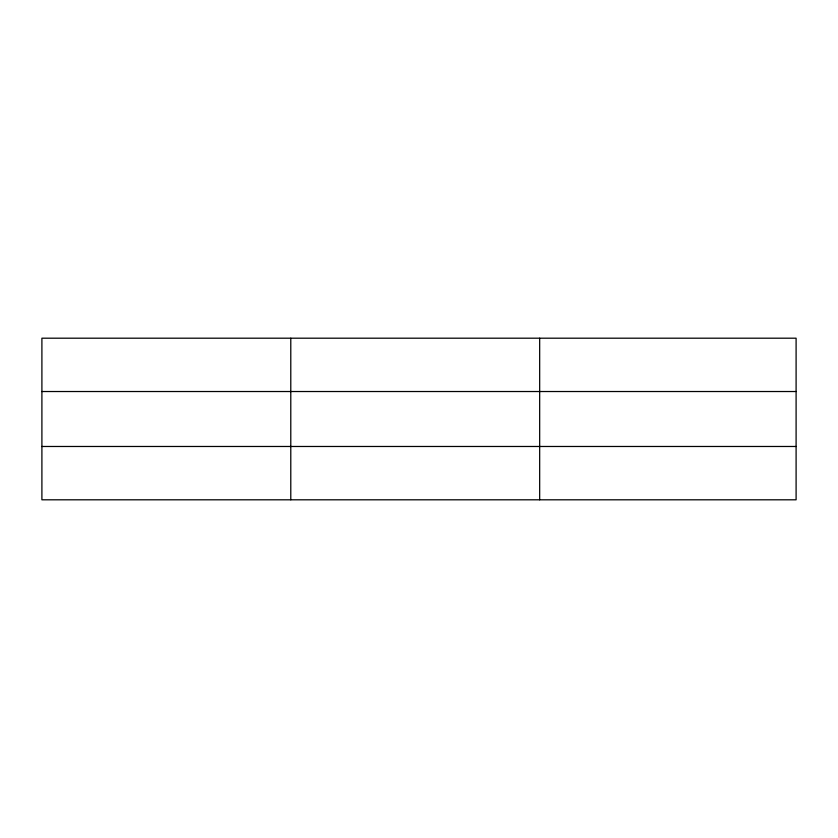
<?xml version="1.0" encoding="UTF-8"?>
<svg xmlns="http://www.w3.org/2000/svg" width="838" height="838" viewBox="0 0 838 838"><rect width="100%" height="100%" fill="white"/><g stroke="black" fill="none" stroke-linecap="round" stroke-linejoin="round"><path stroke-width="1.26" d="M290.786 499.804L290.786 338.196M539.672 499.804L539.672 338.196M796.1 391.524L796.1 338.196L41.9 338.196L41.9 499.804L796.1 499.804L796.1 391.524L41.9 391.524M41.9 446.476L796.1 446.476"/></g></svg>
